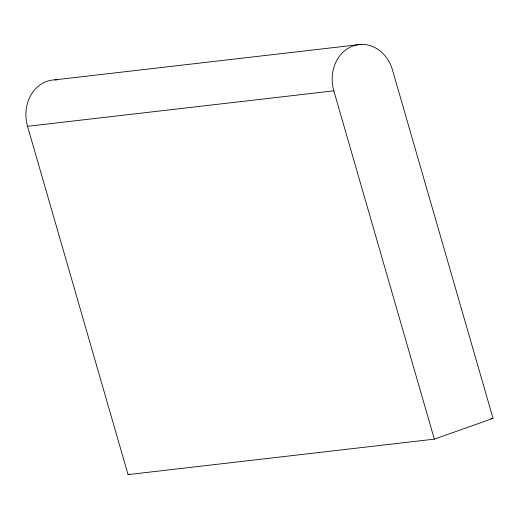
<?xml version="1.0" encoding="UTF-8"?>
<svg xmlns="http://www.w3.org/2000/svg" width="519" height="519" viewBox="0 0 519 519"><rect width="100%" height="100%" fill="white"/><g stroke="black" fill="none" stroke-linecap="round" stroke-linejoin="round"><path stroke-width="0.78" d="M57.051 79.868A36.142 30.926 83.4 0 0 27.533 126.299L128.063 474.606L129.588 474.068M434.351 439.145L493.05 418.385L392.513 70.078A36.142 30.926 83.4 0 0 353.192 45.906A36.142 30.926 83.4 0 0 333.814 90.838L434.351 439.145L128.063 474.606M54.845 79.855L361.127 44.394M27.533 126.299L333.814 90.838M490.637 418.664L493.05 418.385"/></g></svg>
